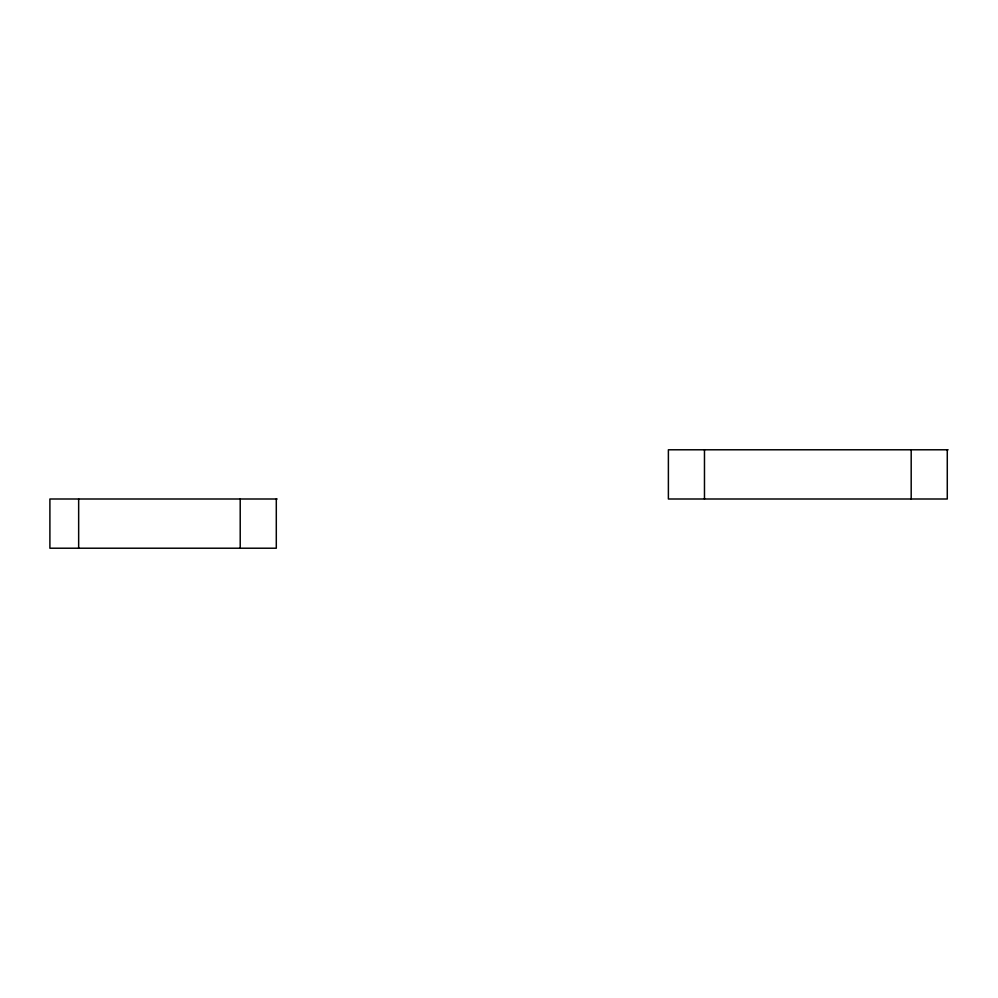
<?xml version="1.0" encoding="UTF-8"?>
<svg xmlns="http://www.w3.org/2000/svg" width="998" height="998" viewBox="0 0 998 998"><rect width="100%" height="100%" fill="white"/><g stroke="black" fill="none" stroke-linecap="round" stroke-linejoin="round"><path stroke-width="1.5" d="M948.1 449.786L668.386 449.786L668.386 499L947.277 499L947.277 449.786M277.12 499L49.9 499L49.9 548.214L276.296 548.214L276.296 499M911.186 449.786L911.186 499M704.476 449.786L704.476 499M240.206 499L240.206 548.214M78.655 499L78.655 548.214"/></g></svg>
